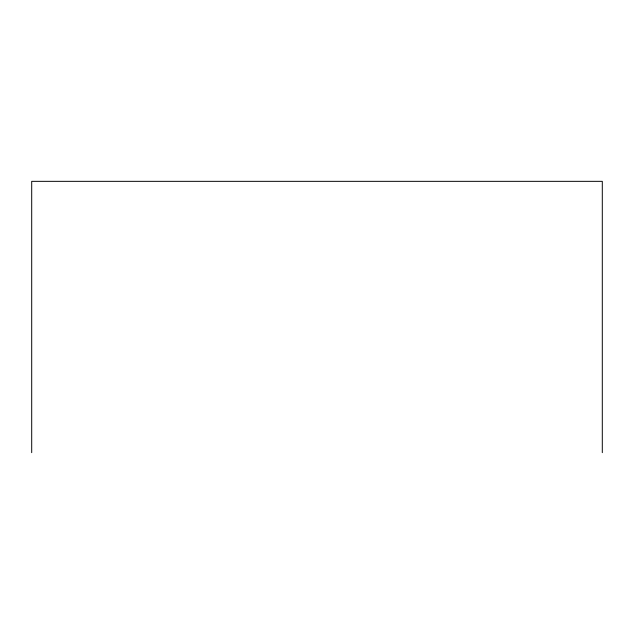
<?xml version="1.0" encoding="UTF-8"?>
<svg xmlns="http://www.w3.org/2000/svg" width="634" height="634" viewBox="0 0 634 634"><rect width="100%" height="100%" fill="white"/><g stroke="black" fill="none" stroke-linecap="round" stroke-linejoin="round"><path stroke-width="0.95" d="M602.3 452.66L602.3 181.34L31.7 181.34L31.7 452.66"/></g></svg>
